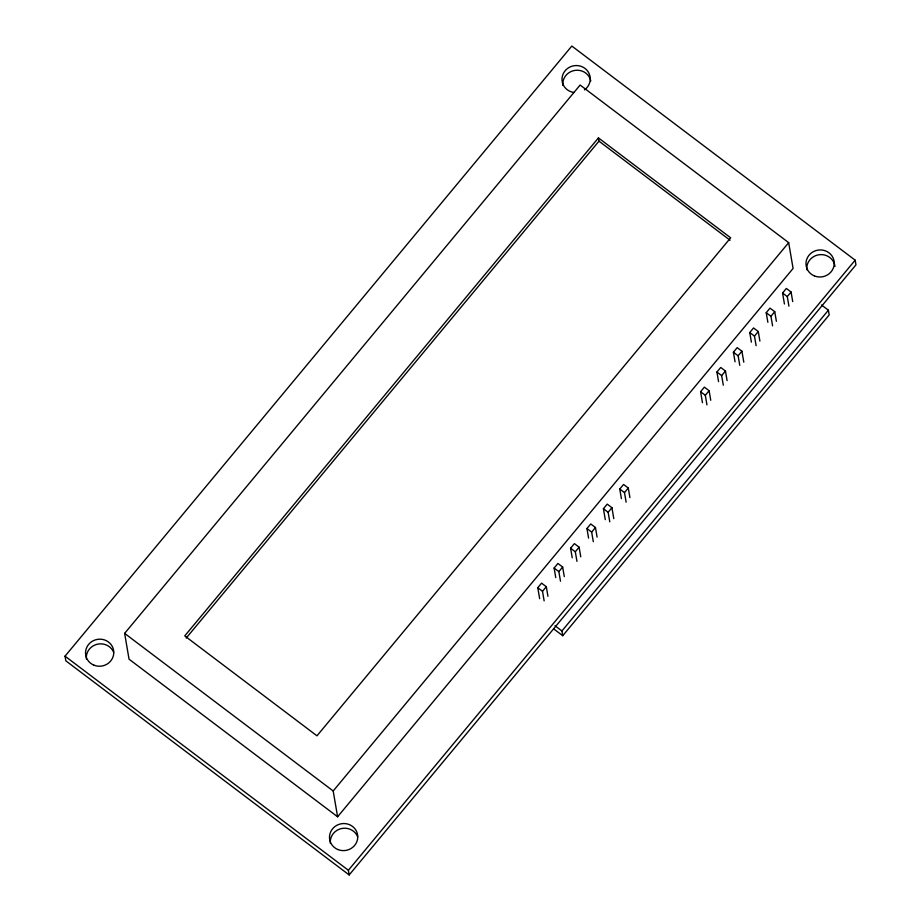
<?xml version="1.0" encoding="UTF-8"?>
<svg xmlns="http://www.w3.org/2000/svg" width="921" height="921" viewBox="0 0 921 921"><rect width="100%" height="100%" fill="white"/><g stroke="black" fill="none" stroke-linecap="round" stroke-linejoin="round"><path stroke-width="1.38" d="M65.034 656.166L571.826 46.05L855.16 260.171L855.966 264.834L349.174 874.95L65.84 660.829L65.034 656.166L348.368 870.276L349.174 874.95M124.634 633.383L580.115 85.043L788.675 242.649L793.085 268.448L337.604 816.789L129.044 659.171L124.634 633.383L333.195 790.989L337.604 816.789M598.42 137.897L184.753 635.904L316.974 735.821L730.641 237.814L598.42 137.897L598.972 141.155L730.054 240.22M186.226 638.057L598.972 141.155M333.195 790.989L788.675 242.649M539.648 598.662L537.783 587.713L541.583 583.143L546.303 586.712L547.937 596.29M555.766 577.617L554.12 568.038L557.93 563.468L562.65 567.037L564.285 576.615M572.229 557.792L570.594 548.214L574.393 543.632L579.113 547.201L580.76 556.791M588.577 538.117L586.942 528.539L590.741 523.957L595.461 527.526L597.096 537.104M605.281 519.651L603.416 508.703L607.215 504.132L611.935 507.701L613.8 518.65M621.399 498.606L619.752 489.028L623.563 484.458L628.283 488.026L629.918 497.605M702.458 402.673L700.582 391.724L704.392 387.142L709.112 390.711L710.747 400.29M718.564 381.616L716.929 372.038L720.729 367.467L725.46 371.036L727.095 380.615M735.039 361.792L733.404 352.213L737.203 347.643L741.923 351.212L743.8 362.16M751.386 342.117L749.752 332.539L753.551 327.957L758.271 331.525L759.906 341.104M767.861 322.292L766.214 312.703L770.025 308.132L774.745 311.701L776.38 321.279M784.439 303.976L782.562 293.028L786.361 288.457L791.081 292.026L792.728 301.604M544.138 600.872L542.504 591.282L546.303 586.712M560.486 581.186L558.851 571.607L562.65 567.037M576.96 561.361L575.314 551.783L579.113 547.201M593.297 541.686L591.662 532.108L595.461 527.526M609.771 521.85L608.136 512.272L611.935 507.701M626.119 502.175L624.484 492.597L628.283 488.026M706.948 404.872L705.313 395.293L709.112 390.711M723.296 385.185L721.65 375.607L725.46 371.036M739.759 365.361L738.124 355.782L741.923 351.212M756.106 345.686L754.472 336.107L758.271 331.525M772.581 325.861L770.946 316.271L774.745 311.701M788.929 306.175L787.282 296.597L791.081 292.026M348.368 870.276L855.16 260.171M828.382 310.193L829.199 314.936L562.743 635.709L561.925 630.966L828.382 310.193L821.497 304.989M782.562 293.028L787.282 296.597M766.214 312.703L770.946 316.271M749.752 332.539L754.472 336.107M733.404 352.213L738.124 355.782M716.929 372.038L721.65 375.607M700.582 391.724L705.313 395.293M619.752 489.028L624.484 492.597M603.416 508.703L608.136 512.272M586.942 528.539L591.662 532.108M570.594 548.214L575.314 551.783M554.12 568.038L558.851 571.607M537.783 587.713L542.504 591.282M555.041 625.773L561.925 630.966M553.567 628.778L562.743 635.709M573.956 92.503A14.16 13.527 -9.7 0 1 563.192 73.807A14.16 13.527 -9.7 0 1 584.996 68.407A14.16 13.527 -9.7 0 1 584.478 89.89M806.842 269.795A14.16 13.527 -9.7 0 1 819.379 254.703A14.16 13.527 -9.7 0 1 834.967 266.468M562.858 85.423A14.16 13.527 -9.7 0 1 574.796 70.41A14.16 13.527 -9.7 0 1 590.798 80.933M86.39 659.033A14.16 13.527 -9.7 0 1 97.108 644.274A14.16 13.527 -9.7 0 1 113.64 652.298M330.363 843.417A14.16 13.527 -9.7 0 1 341.081 828.647A14.16 13.527 -9.7 0 1 357.613 836.671M93.93 665.169A14.16 13.527 -9.7 0 0 113.709 651.043A14.16 13.527 -9.7 0 0 91.306 641.902A14.16 13.527 -9.7 0 0 93.93 665.169M337.915 849.553A14.16 13.527 -9.7 0 0 357.693 835.428A14.16 13.527 -9.7 0 0 335.279 826.275A14.16 13.527 -9.7 0 0 337.915 849.553M814.394 275.932A14.16 13.527 -9.7 0 0 834.173 261.806A14.16 13.527 -9.7 0 0 811.758 252.665A14.16 13.527 -9.7 0 0 814.394 275.932"/></g></svg>
